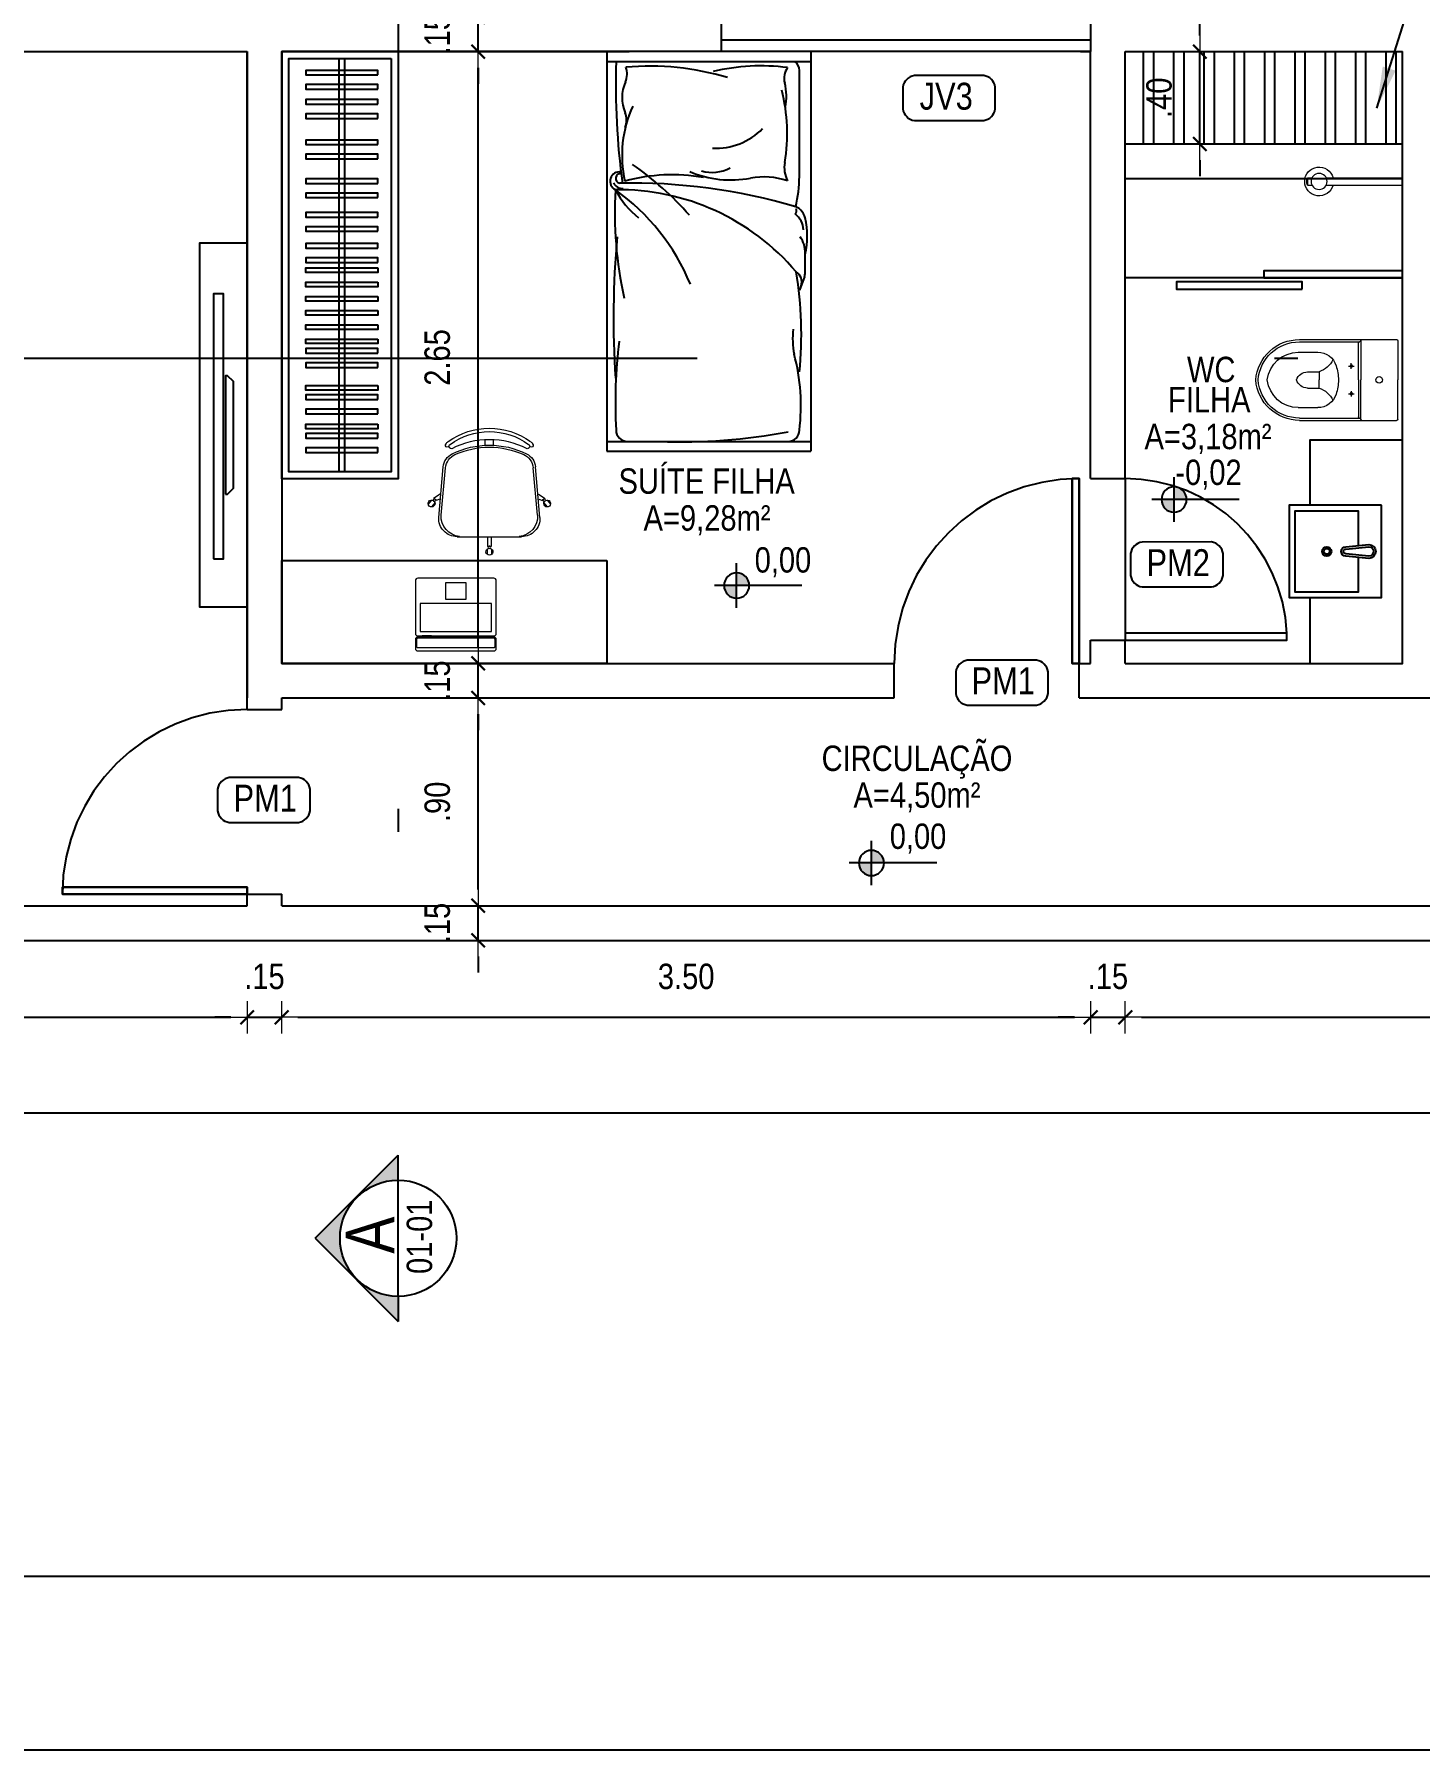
# Model space of a CAD drawing. Header units: millimetres. Extents: x -677 to -23, y -135 to 1112.
# Drawn here: x -132.1 to -126.11, y 838.58 to 846.01 of the extents above; entities that cross this region are included whole.
import ezdxf
from ezdxf.enums import TextEntityAlignment as Align

# ---------------------------------------------------------------- set-up
doc = ezdxf.new("R2010")
doc.units = ezdxf.units.MM
doc.header["$LTSCALE"] = 20
doc.header["$MEASUREMENT"] = 0
doc.header["$PDSIZE"] = -5
doc.linetypes.add('DASHDOT2', pattern=[0.5, 0.25, -0.125, 0, -0.125])
doc.linetypes.add('HIDDEN2', pattern=[0.1875, 0.125, -0.0625])
doc.layers.get('0').update_dxf_attribs({"linetype": 'CONTINUOUS'})
doc.layers.get('Defpoints').update_dxf_attribs({"linetype": 'CONTINUOUS'})
for name, color, linetype in [('003', 3, 'CONTINUOUS'), ('AR-ALV', 5, 'CONTINUOUS'), ('AR-MOB', 252, 'CONTINUOUS'), ('ARREDI_attrezzature', 175, 'CONTINUOUS'), ('COTA', 7, 'CONTINUOUS'), ('DIVERSOS', 1, 'CONTINUOUS'), ('E-txt-g', 3, 'CONTINUOUS'), ('Layer1', 7, 'CONTINUOUS'), ('LAYER4', 7, 'CONTINUOUS'), ('LAYER5', 8, 'CONTINUOUS'), ('LAYER7', 4, 'CONTINUOUS'), ('MOB', 251, 'CONTINUOUS')]:
    doc.layers.add(name, color=color, linetype=linetype)
for name, color, linetype, lineweight in [('E-Cta-W', 7, 'CONTINUOUS', 20), ('E-Lay-9', 9, 'CONTINUOUS', 9), ('E-Pen-C', 4, 'CONTINUOUS', 15), ('E-Pen-G', 3, 'CONTINUOUS', 30), ('E-Txt-W', 7, 'CONTINUOUS', 20)]:
    doc.layers.add(name, color=color, linetype=linetype, lineweight=lineweight)
doc.styles.add('F2', font='swissc.ttf')
doc.styles.add('REG60', font='romans.shx', dxfattribs={"width": 0.8, "height": 0.15})
doc.styles.add('REG80', font='romans.shx', dxfattribs={"width": 0.8, "height": 0.2})
doc.dimstyles.new('DIMENSION-1', dxfattribs={"dimtxt": 0.11, "dimasz": 0.07, "dimexe": 1, "dimexo": 0, "dimgap": 0.12, "dimtad": 1, "dimzin": 7, "dimdsep": 46, "dimtxsty": 'F2', "dimblk1": 'TRACO', "dimblk2": 'TRACO', "dimsah": 1, "dimcen": 1, "dimse1": 1, "dimse2": 1, "dimclrd": 256, "dimclre": 256, "dimclrt": 6, "dimadec": 0, "dimazin": 0, "dimtfac": 1, "dimtix": 1, "dimtmove": 2, "dimatfit": 3, "dimldrblk": 'TRACO', "dimfxl": 1, "dimtolj": 1, "dimtzin": 0, "dimarcsym": 0})
doc.dimstyles.get("Standard").update_dxf_attribs({"dimtxt": 0.18, "dimasz": 0.18, "dimexe": 0.18, "dimexo": 0.0625, "dimgap": 0.09, "dimtad": 0, "dimtih": 1, "dimtoh": 1, "dimdec": 4, "dimzin": 0, "dimdsep": 46, "dimtxsty": 'Standard', "dimcen": 0.09, "dimadec": 0, "dimazin": 0, "dimtfac": 1, "dimtdec": 4, "dimtofl": 0, "dimtmove": 0, "dimatfit": 3, "dimfxl": 1, "dimtolj": 1, "dimtzin": 0, "dimarcsym": 0})

# ---------------------------------------------------------------- blocks, each defined once
blk = doc.blocks.new('TXT-AMB75')
at = {"layer": 'E-txt-g', "style": 'REG80', "width": 0.8, "flags": 8}
blk.add_attdef('TXT', text='', height=0.2, dxfattribs=at).set_placement((0.005, 0.296), align=Align.CENTER)
at = {"layer": 'E-Txt-W', "style": 'REG60', "width": 0.8, "flags": 8}
blk.add_attdef('TXT', text='', height=0.15, dxfattribs=at).set_placement((0.005, 0.027), align=Align.CENTER)
blk = doc.blocks.new('TRACO')
at = {"layer": 'E-Pen-C'}
for p, q in [((-1, 0), (1, 0)), ((0, 1), (0, -1))]:
    blk.add_line(p, q, dxfattribs=at)
at = {"layer": 'E-Pen-G'}
blk.add_line((-0.42, -0.42), (0.42, 0.42), dxfattribs=at)
blk = doc.blocks.new('*D821')
at = {"color": 4, "lineweight": -2}
blk.add_line((-134.2135, 841.7508), (-131.2535, 841.7508), dxfattribs=at)
at = {"layer": 'Defpoints', "color": 0, "linetype": 'Continuous'}
for p in [(-134.2835, 842.234), (-131.1835, 842.234), (-131.1835, 841.7508)]:
    blk.add_point(p, dxfattribs=at)
at = {"color": 4, "linetype": 'Continuous', "lineweight": -2, "xscale": 0.07, "yscale": 0.07, "zscale": 0.07, "rotation": 180}
blk.add_blockref('TRACO', (-134.2835, 841.7508), dxfattribs=at)
at = {"color": 4, "linetype": 'Continuous', "lineweight": -2, "xscale": 0.07, "yscale": 0.07, "zscale": 0.07}
blk.add_blockref('TRACO', (-131.1835, 841.7508), dxfattribs=at)
at = {"color": 4, "linetype": 'Continuous', "insert": (-132.7335, 841.9272), "char_height": 0.11, "attachment_point": 5, "style": 'F2'}
blk.add_mtext('\\A1;3.10', dxfattribs=at)
blk = doc.blocks.new('*D822')
at = {"color": 4, "lineweight": -2}
for p, q in [((-131.2535, 841.7508), (-131.3235, 841.7508)), ((-131.1835, 841.7508), (-131.0335, 841.7508)), ((-130.9635, 841.7508), (-130.8935, 841.7508))]:
    blk.add_line(p, q, dxfattribs=at)
at = {"layer": 'Defpoints', "color": 0, "linetype": 'Continuous'}
for p in [(-131.1835, 842.234), (-131.0335, 842.234), (-131.0335, 841.7508)]:
    blk.add_point(p, dxfattribs=at)
at = {"color": 4, "linetype": 'Continuous', "lineweight": -2, "xscale": 0.07, "yscale": 0.07, "zscale": 0.07}
blk.add_blockref('TRACO', (-131.1835, 841.7508), dxfattribs=at)
at = {"color": 4, "linetype": 'Continuous', "lineweight": -2, "xscale": 0.07, "yscale": 0.07, "zscale": 0.07, "rotation": 180}
blk.add_blockref('TRACO', (-131.0335, 841.7508), dxfattribs=at)
at = {"color": 4, "linetype": 'Continuous', "insert": (-131.1085, 841.9272), "char_height": 0.11, "attachment_point": 5, "style": 'F2'}
blk.add_mtext('\\A1;.15', dxfattribs=at)
blk = doc.blocks.new('*D823')
at = {"color": 4, "lineweight": -2}
blk.add_line((-130.9635, 841.7508), (-127.6012, 841.7508), dxfattribs=at)
at = {"layer": 'Defpoints', "color": 0, "linetype": 'Continuous'}
for p in [(-127.5312, 843.284), (-131.0335, 842.234), (-127.5312, 841.7508)]:
    blk.add_point(p, dxfattribs=at)
at = {"color": 4, "linetype": 'Continuous', "lineweight": -2, "xscale": 0.07, "yscale": 0.07, "zscale": 0.07, "rotation": 180}
blk.add_blockref('TRACO', (-131.0335, 841.7508), dxfattribs=at)
at = {"color": 4, "linetype": 'Continuous', "lineweight": -2, "xscale": 0.07, "yscale": 0.07, "zscale": 0.07}
blk.add_blockref('TRACO', (-127.5312, 841.7508), dxfattribs=at)
at = {"color": 4, "linetype": 'Continuous', "insert": (-129.2824, 841.9272), "char_height": 0.11, "attachment_point": 5, "style": 'F2'}
blk.add_mtext('\\A1;3.50', dxfattribs=at)
blk = doc.blocks.new('*D824')
at = {"color": 4, "lineweight": -2}
for p, q in [((-127.6012, 841.7508), (-127.6712, 841.7508)), ((-127.5312, 841.7508), (-127.3812, 841.7508)), ((-127.3112, 841.7508), (-127.2412, 841.7508))]:
    blk.add_line(p, q, dxfattribs=at)
at = {"layer": 'Defpoints', "color": 0, "linetype": 'Continuous'}
for p in [(-127.5312, 843.284), (-127.3812, 843.284), (-127.3812, 841.7508)]:
    blk.add_point(p, dxfattribs=at)
at = {"color": 4, "linetype": 'Continuous', "lineweight": -2, "xscale": 0.07, "yscale": 0.07, "zscale": 0.07}
blk.add_blockref('TRACO', (-127.5312, 841.7508), dxfattribs=at)
at = {"color": 4, "linetype": 'Continuous', "lineweight": -2, "xscale": 0.07, "yscale": 0.07, "zscale": 0.07, "rotation": 180}
blk.add_blockref('TRACO', (-127.3812, 841.7508), dxfattribs=at)
at = {"color": 4, "linetype": 'Continuous', "insert": (-127.4562, 841.9272), "char_height": 0.11, "attachment_point": 5, "style": 'F2'}
blk.add_mtext('\\A1;.15', dxfattribs=at)
blk = doc.blocks.new('*D825')
at = {"color": 4, "lineweight": -2}
blk.add_line((-127.3112, 841.7508), (-122.9446, 841.7508), dxfattribs=at)
at = {"layer": 'Defpoints', "color": 0, "linetype": 'Continuous'}
for p in [(-127.3812, 843.284), (-122.8746, 842.234), (-122.8746, 841.7508)]:
    blk.add_point(p, dxfattribs=at)
at = {"color": 4, "linetype": 'Continuous', "lineweight": -2, "xscale": 0.07, "yscale": 0.07, "zscale": 0.07, "rotation": 180}
blk.add_blockref('TRACO', (-127.3812, 841.7508), dxfattribs=at)
at = {"color": 4, "linetype": 'Continuous', "lineweight": -2, "xscale": 0.07, "yscale": 0.07, "zscale": 0.07}
blk.add_blockref('TRACO', (-122.8746, 841.7508), dxfattribs=at)
at = {"color": 4, "linetype": 'Continuous', "insert": (-125.1279, 841.9272), "char_height": 0.11, "attachment_point": 5, "style": 'F2'}
blk.add_mtext('\\A1;4.51', dxfattribs=at)
blk = doc.blocks.new('*D666')
at = {"color": 4, "lineweight": -2}
blk.add_line((-137.5146, 841.3363), (-112.6546, 841.3363), dxfattribs=at)
at = {"layer": 'Defpoints', "color": 0, "linetype": 'Continuous'}
for p in [(-137.5846, 841.9742), (-112.5846, 841.9742), (-112.5846, 841.3363)]:
    blk.add_point(p, dxfattribs=at)
at = {"color": 4, "linetype": 'Continuous', "lineweight": -2, "xscale": 0.07, "yscale": 0.07, "zscale": 0.07, "rotation": 180}
blk.add_blockref('TRACO', (-137.5846, 841.3363), dxfattribs=at)
at = {"color": 4, "linetype": 'Continuous', "lineweight": -2, "xscale": 0.07, "yscale": 0.07, "zscale": 0.07}
blk.add_blockref('TRACO', (-112.5846, 841.3363), dxfattribs=at)
at = {"color": 4, "linetype": 'Continuous', "insert": (-122.7346, 841.5266), "char_height": 0.11, "attachment_point": 5, "style": 'F2'}
blk.add_mtext('\\A1;25.00', dxfattribs=at)
blk = doc.blocks.new('Cadeira')
at = {"layer": 'E-Lay-9', "color": 8}
for p, q in [((-0.0093, 0.0535), (-0.0093, 0.0769)), ((0.0096, 0.0535), (0.0096, 0.0769)), ((-0.1393, 0), (0.1393, 0)), ((-0.0075, 0), (-0.0075, 0.0425)), ((-0.0075, 0.0425), (-0.0056, 0.0425)), ((0.0056, 0.0425), (0.0075, 0.0425)), ((0.0075, 0), (0.0075, 0.0425)), ((-0.25, -0.1588), (-0.265, -0.1409)), ((-0.2355, -0.1467), (-0.2505, -0.1288)), ((-0.2192, -0.0836), (-0.1996, -0.3023)), ((-0.2087, -0.0936), (-0.1898, -0.2982)), ((0.2087, -0.0936), (0.1898, -0.2982)), ((0.2192, -0.0836), (0.1996, -0.3023)), ((0.2355, -0.1467), (0.2505, -0.1288)), ((0.25, -0.1588), (0.265, -0.1409)), ((-0.2398, -0.1647), (-0.2413, -0.1659)), ((-0.2133, -0.1847), (-0.2413, -0.1659)), ((-0.2298, -0.1563), (-0.2313, -0.1575)), ((-0.2144, -0.1618), (-0.2298, -0.1563)), ((0.2133, -0.1847), (0.2413, -0.1659)), ((0.2144, -0.1618), (0.2298, -0.1563)), ((0.2298, -0.1563), (0.2313, -0.1575)), ((0.2398, -0.1647), (0.2413, -0.1659)), ((-0.0175, -0.3961), (-0.0175, -0.4196)), ((0.0175, -0.3961), (0.0175, -0.4196))]:
    blk.add_line(p, q, dxfattribs=at)
blk.add_lwpolyline([(0.1631, -0.3812, -0.237888), (-0.1631, -0.3812, 0.605717), (-0.1738, -0.3953, 0.122717), (-0.17, -0.4, 0.323529), (0.17, -0.4, 0.122717), (0.1738, -0.3953, 0.605717)], format="xyb", close=True, dxfattribs=at)
for centre in [(0, 0.0466), (-0.2382, -0.1579), (0.2382, -0.1579)]:
    blk.add_circle(centre, 0.005, dxfattribs=at)
for centre, radius, start, end in [((0.0001, 0.0652), 0.015, 281.63338, 257.45365), ((-0.1393, -0.08), 0.08, 90, 182.56924), ((0, 0.0475), 0.0075, 221.81031, 318.18969), ((0.1393, -0.08), 0.08, 357.43076, 90), ((-0.1202, -0.0886), 0.0887, 95.59249, 183.25223), ((0.1202, -0.0886), 0.0887, 356.74777, 84.40751), ((-0.2502, -0.1438), 0.015, 322.54635, 298.36662), ((0.2502, -0.1438), 0.015, 241.63338, 217.45365), ((-0.2388, -0.1573), 0.0075, 261.81031, 358.18969), ((0.2388, -0.1573), 0.0075, 181.81031, 278.18969), ((-0.1299, -0.296), 0.07, 185.12125, 243.60471), ((-0.1201, -0.2918), 0.07, 185.2999, 245.73609), ((0, -0.0343), 0.3622, 243.60471, 296.39529), ((0, -0.0254), 0.3622, 245.73609, 294.26391), ((0.1201, -0.2918), 0.07, 294.26391, 354.7001), ((0.1299, -0.296), 0.07, 296.39529, 354.87875), ((-0.1819, -0.3961), 0.00782, 29.81088, 225.32554), ((-0.1625, -0.39), 0.0275, 205.14546, 233.45713), ((0, -0.1648), 0.3052, 234.12379, 305.87621), ((-0.1625, -0.39), 0.0125, 205.14546, 233.1301), ((0.1819, -0.3961), 0.00782, 314.67446, 150.18912), ((0.1625, -0.39), 0.0275, 306.54287, 334.85454)]:
    blk.add_arc(centre, radius, start, end, dxfattribs=at)
blk = doc.blocks.new('Notebook')
at = {"layer": 'E-Lay-9', "color": 8}
for p, q in [((-0.175, 0.305), (-0.175, 0.3)), ((-0.175, 0.3), (-0.175, 0.265)), ((0.165, 0.315), (-0.165, 0.315)), ((0.175, 0.3), (0.175, 0.305)), ((0.175, 0.265), (0.175, 0.3)), ((-0.165, 0.255), (0.165, 0.255))]:
    blk.add_line(p, q, dxfattribs=at)
for points in [[(-0.165, 0.26), (0.165, 0.26, 0.414214), (0.17, 0.265), (0.17, 0.295, 0.414214), (0.165, 0.3), (-0.165, 0.3, 0.414214), (-0.17, 0.295), (-0.17, 0.265, 0.414214)], [(-0.165, 0), (0.165, 0, 0.414214), (0.175, 0.01), (0.175, 0.24, 0.414214), (0.165, 0.25), (-0.165, 0.25, 0.414214), (-0.175, 0.24), (-0.175, 0.01, 0.414214)]]:
    blk.add_lwpolyline(points, format="xyb", close=True, dxfattribs=at)
for points in [[(-0.155, 0.11), (0.155, 0.11), (0.155, 0.23), (-0.155, 0.23)], [(-0.105, 0.25), (-0.145, 0.25), (-0.145, 0.255), (-0.105, 0.255)], [(0.105, 0.25), (0.145, 0.25), (0.145, 0.255), (0.105, 0.255)], [(-0.045, 0.02), (0.045, 0.02), (0.045, 0.09), (-0.045, 0.09)]]:
    blk.add_lwpolyline(points, close=True, dxfattribs=at)
for centre, start, end in [((-0.165, 0.305), 90, 180), ((0.165, 0.305), 0, 90), ((-0.165, 0.265), 180, 270), ((0.165, 0.265), 270, 360)]:
    blk.add_arc(centre, 0.01, start, end, dxfattribs=at)
blk = doc.blocks.new('*D672')
at = {"color": 4, "lineweight": -2}
for p, q in [((-130.1832, 842.304), (-130.1832, 842.374)), ((-130.1832, 842.084), (-130.1832, 842.234)), ((-130.1832, 842.014), (-130.1832, 841.944))]:
    blk.add_line(p, q, dxfattribs=at)
at = {"layer": 'Defpoints', "color": 0, "linetype": 'Continuous'}
for p in [(-130.4666, 842.234), (-130.1832, 842.234), (-130.4666, 842.084)]:
    blk.add_point(p, dxfattribs=at)
at = {"color": 4, "linetype": 'Continuous', "lineweight": -2, "xscale": 0.07, "yscale": 0.07, "zscale": 0.07}
for p, rotation in [((-130.1832, 842.234), 270), ((-130.1832, 842.084), 90)]:
    blk.add_blockref('TRACO', p, dxfattribs=dict(at, rotation=rotation))
at = {"color": 4, "linetype": 'Continuous', "insert": (-130.3597, 842.159), "char_height": 0.11, "attachment_point": 5, "rotation": 90, "style": 'F2'}
blk.add_mtext('\\A1;.15', dxfattribs=at)
blk = doc.blocks.new('*D673')
at = {"color": 4, "lineweight": -2}
blk.add_line((-130.1832, 842.304), (-130.1832, 843.064), dxfattribs=at)
at = {"layer": 'Defpoints', "color": 0, "linetype": 'Continuous'}
for p in [(-130.5608, 843.134), (-130.1832, 843.134), (-130.4666, 842.234)]:
    blk.add_point(p, dxfattribs=at)
at = {"color": 4, "linetype": 'Continuous', "lineweight": -2, "xscale": 0.07, "yscale": 0.07, "zscale": 0.07}
for p, rotation in [((-130.1832, 843.134), 90), ((-130.1832, 842.234), 270)]:
    blk.add_blockref('TRACO', p, dxfattribs=dict(at, rotation=rotation))
at = {"color": 4, "linetype": 'Continuous', "insert": (-130.3597, 842.684), "char_height": 0.11, "attachment_point": 5, "rotation": 90, "style": 'F2'}
blk.add_mtext('\\A1;.90', dxfattribs=at)
blk = doc.blocks.new('*D674')
at = {"color": 4, "lineweight": -2}
for p, q in [((-130.1832, 843.354), (-130.1832, 843.424)), ((-130.1832, 843.134), (-130.1832, 843.284)), ((-130.1832, 843.064), (-130.1832, 842.994))]:
    blk.add_line(p, q, dxfattribs=at)
at = {"layer": 'Defpoints', "color": 0, "linetype": 'Continuous'}
for p in [(-130.5608, 843.284), (-130.1832, 843.284), (-130.5608, 843.134)]:
    blk.add_point(p, dxfattribs=at)
at = {"color": 4, "linetype": 'Continuous', "lineweight": -2, "xscale": 0.07, "yscale": 0.07, "zscale": 0.07}
for p, rotation in [((-130.1832, 843.284), 270), ((-130.1832, 843.134), 90)]:
    blk.add_blockref('TRACO', p, dxfattribs=dict(at, rotation=rotation))
at = {"color": 4, "linetype": 'Continuous', "insert": (-130.3597, 843.209), "char_height": 0.11, "attachment_point": 5, "rotation": 90, "style": 'F2'}
blk.add_mtext('\\A1;.15', dxfattribs=at)
blk = doc.blocks.new('*D675')
at = {"color": 4, "lineweight": -2}
blk.add_line((-130.1832, 843.354), (-130.1832, 845.864), dxfattribs=at)
at = {"layer": 'Defpoints', "color": 0, "linetype": 'Continuous'}
for p in [(-130.5608, 845.934), (-130.1832, 845.934), (-130.5608, 843.284)]:
    blk.add_point(p, dxfattribs=at)
at = {"color": 4, "linetype": 'Continuous', "lineweight": -2, "xscale": 0.07, "yscale": 0.07, "zscale": 0.07}
for p, rotation in [((-130.1832, 845.934), 90), ((-130.1832, 843.284), 270)]:
    blk.add_blockref('TRACO', p, dxfattribs=dict(at, rotation=rotation))
at = {"color": 4, "linetype": 'Continuous', "insert": (-130.3597, 844.609), "char_height": 0.11, "attachment_point": 5, "rotation": 90, "style": 'F2'}
blk.add_mtext('\\A1;2.65', dxfattribs=at)
blk = doc.blocks.new('*D676')
at = {"color": 4, "lineweight": -2}
for p, q in [((-130.1832, 846.154), (-130.1832, 846.224)), ((-130.1832, 845.934), (-130.1832, 846.084)), ((-130.1832, 845.864), (-130.1832, 845.794))]:
    blk.add_line(p, q, dxfattribs=at)
at = {"layer": 'Defpoints', "color": 0, "linetype": 'Continuous'}
for p in [(-130.5608, 846.084), (-130.1832, 846.084), (-130.5608, 845.934)]:
    blk.add_point(p, dxfattribs=at)
at = {"color": 4, "linetype": 'Continuous', "lineweight": -2, "xscale": 0.07, "yscale": 0.07, "zscale": 0.07}
for p, rotation in [((-130.1832, 846.084), 270), ((-130.1832, 845.934), 90)]:
    blk.add_blockref('TRACO', p, dxfattribs=dict(at, rotation=rotation))
at = {"color": 4, "linetype": 'Continuous', "insert": (-130.3597, 846.009), "char_height": 0.11, "attachment_point": 5, "rotation": 90, "style": 'F2'}
blk.add_mtext('\\A1;.15', dxfattribs=at)
blk = doc.blocks.new('A$C52F82244')
at = {"layer": 'LAYER5'}
blk.add_hatch(color=2, dxfattribs=at).paths.add_polyline_path([(0.5, 0.85), (0, 0.35), (0.15, 0.35, -1), (0.85, 0.35), (1, 0.35)])
at = {"layer": 'LAYER4', "color": 2}
blk.add_line((0.15, 0.35), (0.85, 0.35), dxfattribs=at)
at = {"layer": 'LAYER7', "color": 2}
for p, q in [((0.5, 0.85), (0, 0.35)), ((0.5, 0.85), (1, 0.35)), ((0.15, 0.35), (0, 0.35)), ((0.85, 0.35), (1, 0.35))]:
    blk.add_line(p, q, dxfattribs=at)
blk.add_circle((0.5, 0.35), 0.35, dxfattribs=at)
blk = doc.blocks.new('vaso-s')
at = {"color": 8}
for start, end in [(0, 180), (180, 0)]:
    blk.add_arc((0.08, 0), 0.0143, start, end, dxfattribs=at)
at = {"layer": 'E-Lay-9', "color": 8}
for p, q in [((0, 0.17), (0, 0)), ((0.4256, 0.175), (0.005, 0.175)), ((0.16, 0.17), (0.16, 0.17)), ((0.16, 0.17), (0.16, 0)), ((0.4256, 0.165), (0.165, 0.165)), ((0.17, 0), (0.17, 0.16)), ((0.4306, 0.12), (0.3459, 0.12)), ((0.2134, 0.06), (0.1891, 0.06)), ((0.2013, 0.0479), (0.2013, 0.0722)), ((0.3406, 0.035), (0.3406, 0)), ((0.3906, 0.035), (0.3406, 0.035)), ((0, -0.17), (0, 0)), ((0.16, -0.17), (0.16, 0)), ((0.17, 0), (0.17, -0.1601)), ((0.2134, -0.06), (0.1891, -0.06)), ((0.2013, -0.0479), (0.2013, -0.0722)), ((0.3406, -0.035), (0.3406, 0)), ((0.3906, -0.035), (0.3406, -0.035)), ((0.4306, -0.12), (0.3459, -0.12)), ((0.4256, -0.175), (0.005, -0.175)), ((0.16, -0.17), (0.16, -0.17)), ((0.4256, -0.165), (0.165, -0.165))]:
    blk.add_line(p, q, dxfattribs=at)
for centre in [(0.2013, 0.06), (0.2013, -0.06)]:
    blk.add_circle(centre, 0.005, dxfattribs=at)
for centre, radius, start, end in [((0.005, 0.17), 0.005, 90, 180), ((0.155, 0.17), 0.005, 0, 90), ((0.165, 0.17), 0.00495, 180, 270), ((0.165, 0.16), 0.00495, 0, 90), ((0.4256, -0.015), 0.19, 4.52806, 90), ((0.4256, -0.015), 0.18, 4.78019, 90), ((0.3459, 0.0375), 0.0825, 90, 163.03545), ((0.3754, 0.1358), 0.1066, 206.93947, 250.96472), ((0.4306, -0.015), 0.135, 6.37937, 90), ((0.518, -0.015), 0.2624, 163.03545, 176.7233), ((0.3906, -0.015), 0.05, 17.4576, 90), ((0.518, 0.015), 0.2624, 183.2767, 196.96455), ((0.3459, -0.0375), 0.0825, 196.96455, 270), ((0.3754, -0.1358), 0.1066, 109.03528, 153.06053), ((0.3906, 0.015), 0.05, 270, 342.5424), ((0.4256, 0.015), 0.19, 270, 355.47194), ((0.4256, 0.015), 0.18, 270, 355.21981), ((0.4306, 0.015), 0.135, 270, 353.62063), ((0.005, -0.17), 0.005, 180, 270), ((0.155, -0.17), 0.005, 270, 0), ((0.165, -0.17), 0.00495, 90, 180), ((0.165, -0.1601), 0.00495, 270, 0)]:
    blk.add_arc(centre, radius, start, end, dxfattribs=at)
blk = doc.blocks.new('Chuveiro')
at = {"layer": 'E-Lay-9', "color": 8}
for p, q in [((-0.0311, 0.0156), (-0.3604, 0.0156)), ((0.0509, 0.0156), (0.0311, 0.0156)), ((0.0509, 0.0156), (0.0509, -0.0156)), ((-0.0311, -0.0156), (-0.3604, -0.0156)), ((0.0509, -0.0156), (0.0311, -0.0156))]:
    blk.add_line(p, q, dxfattribs=at)
blk.add_circle((0, 0), 0.0348, dxfattribs=at)
for centre, radius, start, end in [((0, 0), 0.0624, 194.4775, 165.5225), ((0.0093, 0), 0.0444, 339.42663, 20.57337)]:
    blk.add_arc(centre, radius, start, end, dxfattribs=at)
blk = doc.blocks.new('CUBA QUADRADA-flat-4-flat-1')
at = {"layer": 'MOB'}
blk.add_lwpolyline([(0, -0.2), (0.4, -0.2), (0.4, 0.2), (0, 0.2)], close=True, dxfattribs=at)
blk.add_lwpolyline([(0.1, -0.0255), (0.1, -0.175), (0.375, -0.175), (0.375, 0.175), (0.1, 0.175), (0.1, 0.0255)], dxfattribs=at)
for points in [[(0.155, -0.02), (0.055, -0.03, -1), (0.055, 0.03), (0.155, 0.02, -1)], [(0.155, -0.01), (0.055, -0.02, -1), (0.055, 0.02), (0.155, 0.01, -1)]]:
    blk.add_lwpolyline(points, format="xyb", close=True, dxfattribs=at)
for radius in [0.02, 0.0125]:
    blk.add_circle((0.2375, 0), radius, dxfattribs=at)
blk = doc.blocks.new('NIVEL')
at = {"layer": 'DIVERSOS'}
h = blk.add_hatch(color=7, dxfattribs=at)
h.paths.add_polyline_path([(0, 0.137, 0.414214), (-0.137, 0), (0, 0)])
h.paths.add_polyline_path([(0, 0), (0, -0.137, 0.414214), (0.137, 0)])
at = {"layer": 'DIVERSOS', "color": 7}
for p, q in [((0, 0.242), (0, -0.242)), ((0.709, 0), (-0.242, 0))]:
    blk.add_line(p, q, dxfattribs=at)
blk.add_circle((0, 0), 0.137, dxfattribs=at)
blk = doc.blocks.new('*D817')
at = {"color": 4, "lineweight": -2}
for p, q in [((-127.058, 846.004), (-127.058, 846.074)), ((-127.058, 845.534), (-127.058, 845.934)), ((-127.058, 845.464), (-127.058, 845.394))]:
    blk.add_line(p, q, dxfattribs=at)
at = {"layer": 'Defpoints', "color": 0, "linetype": 'Continuous'}
for p in [(-127.3812, 845.934), (-127.058, 845.934), (-127.3812, 845.534)]:
    blk.add_point(p, dxfattribs=at)
at = {"color": 4, "linetype": 'Continuous', "lineweight": -2, "xscale": 0.07, "yscale": 0.07, "zscale": 0.07}
for p, rotation in [((-127.058, 845.934), 270), ((-127.058, 845.534), 90)]:
    blk.add_blockref('TRACO', p, dxfattribs=dict(at, rotation=rotation))
at = {"color": 4, "linetype": 'Continuous', "insert": (-127.2344, 845.734), "char_height": 0.11, "attachment_point": 5, "rotation": 90, "style": 'F2'}
blk.add_mtext('\\A1;.40', dxfattribs=at)

msp = doc.modelspace()

# ---------------------------------------------------------------- hatches: boundary and pattern name
at = {"linetype": 'HIDDEN2'}
h = msp.add_hatch(dxfattribs=at)
h.set_pattern_fill('ANSI32', color=8, scale=0.35, angle=45, style=0)
h.set_pattern_definition([(90, (-2.83295, 228.69229), (0.13125, 3e-17), []), (90, (-2.8767, 228.73604), (0.13125, 3e-17), [])])
h.paths.add_polyline_path([(-126.1812, 845.534), (-126.1812, 845.934), (-127.3812, 845.934), (-127.3812, 845.534)])

# ---------------------------------------------------------------- linework, layer by layer
at = {"color": 5, "linetype": 'Continuous'}
for p, q in [((-129.1312, 846.084), (-129.1312, 845.934)), ((-127.5312, 846.084), (-127.5312, 845.934)), ((-132.2817, 845.934), (-131.1835, 845.934)), ((-131.1835, 843.084), (-131.1835, 845.934)), ((-131.1835, 845.934), (-131.1835, 843.134)), ((-131.0335, 845.934), (-129.5299, 845.934)), ((-129.1312, 845.934), (-131.0335, 845.934)), ((-131.0335, 845.934), (-131.0335, 843.284)), ((-127.5312, 844.084), (-127.5312, 845.934)), ((-127.3812, 844.084), (-127.3812, 845.934)), ((-127.3812, 845.934), (-126.1812, 845.934)), ((-126.1812, 843.284), (-126.1812, 845.934)), ((-127.5312, 844.084), (-127.3812, 844.084)), ((-127.5312, 843.284), (-127.5312, 843.384)), ((-127.5312, 843.384), (-127.3812, 843.384)), ((-127.3812, 843.284), (-127.3812, 843.384)), ((-131.0335, 843.284), (-128.3814, 843.284)), ((-128.3814, 843.134), (-128.3814, 843.284)), ((-127.5814, 843.284), (-127.5814, 843.284)), ((-127.5814, 843.134), (-127.5814, 843.284)), ((-127.5814, 843.284), (-127.5312, 843.284)), ((-127.3812, 843.284), (-126.1812, 843.284)), ((-131.0335, 843.084), (-131.0335, 843.134)), ((-131.0335, 843.134), (-128.3814, 843.134)), ((-127.5814, 843.134), (-126.0312, 843.134)), ((-131.1835, 843.084), (-131.0335, 843.084)), ((-134.2835, 842.234), (-131.1835, 842.234)), ((-134.2835, 842.234), (-131.1835, 842.234)), ((-131.1835, 842.234), (-131.1835, 842.284)), ((-131.1835, 842.284), (-131.0335, 842.284)), ((-131.0335, 842.234), (-131.0335, 842.284)), ((-131.0335, 842.234), (-121.8746, 842.234)), ((-137.5846, 842.084), (-112.5846, 842.084))]:
    msp.add_line(p, q, dxfattribs=at)
at = {"color": 8, "linetype": 'Continuous'}
for p, q in [((-127.5742, 845.934), (-127.5312, 845.934)), ((-127.3812, 844.084), (-127.3812, 843.414))]:
    msp.add_line(p, q, dxfattribs=at)
at = {"color": 8}
msp.add_line((-126.1812, 844.954), (-127.3812, 844.954), dxfattribs=at)
at = {"color": 2, "linetype": 'Continuous'}
msp.add_line((-128.8291, 843.134), (-128.5791, 843.134), dxfattribs=at)
at = {"color": 2}
msp.add_lwpolyline([(-156.8359, 838.5779), (-93.7559, 838.5779), (-93.7559, 883.1279), (-156.8359, 883.1279)], close=True, dxfattribs=at)
at = {"color": 5, "linetype": 'Continuous'}
msp.add_lwpolyline([(-154.9609, 882.3779), (-94.5059, 882.3779), (-94.5059, 839.3279), (-154.9609, 839.3279)], close=True, dxfattribs=at)
at = {"color": 8, "linetype": 'Continuous', "flags": 128}
msp.add_lwpolyline([(-134.4335, 847.434), (-134.4335, 842.084), (-122.7246, 842.084), (-122.7246, 843.434), (-121.8746, 843.434), (-121.8746, 842.084), (-115.7246, 842.084), (-115.7246, 845.384), (-119.0746, 845.384), (-119.0746, 847.434), (-127.5312, 847.434), (-127.5312, 846.084), (-129.3799, 846.084), (-129.3799, 847.434), (-134.4335, 847.434)], dxfattribs=at)
at = {"color": 8}
for points in [[(-130.5296, 845.934), (-130.5296, 844.0838), (-131.0335, 844.0838), (-131.0335, 845.934)], [(-130.5596, 845.904), (-130.5596, 844.1138), (-131.0035, 844.1138), (-131.0035, 845.904)], [(-131.1835, 845.1056), (-131.1835, 843.5271), (-131.3886, 843.5271), (-131.3886, 845.1056)], [(-129.6254, 843.7288), (-129.6254, 843.284), (-131.0335, 843.284), (-131.0335, 843.7288)]]:
    msp.add_lwpolyline(points, close=True, dxfattribs=at)
at = {"color": 7}
for points in [[(-126.1812, 844.954), (-126.1812, 844.9847), (-126.7812, 844.9847), (-126.7812, 844.954)], [(-126.6145, 844.9048), (-126.6145, 844.9373), (-127.1598, 844.9373), (-127.1598, 844.9048)]]:
    msp.add_lwpolyline(points, close=True, dxfattribs=at)
at = {"color": 8}
msp.add_lwpolyline([(-126.5812, 843.5688), (-126.5812, 843.284), (-126.1812, 843.284), (-126.1812, 844.2512), (-126.5812, 844.2512), (-126.5812, 843.9688)], dxfattribs=at)
at = {"layer": '003', "color": 8, "ltscale": 0.5}
for p, q in [((-130.7862, 845.904), (-130.7862, 844.1138)), ((-130.7612, 845.904), (-130.7612, 844.1138))]:
    msp.add_line(p, q, dxfattribs=at)
for points in [[(-130.6171, 845.8328), (-130.6171, 845.8528), (-130.9289, 845.8528), (-130.9289, 845.8328)], [(-130.6171, 845.7712), (-130.6171, 845.7912), (-130.9289, 845.7912), (-130.9289, 845.7712)], [(-130.6171, 845.7062), (-130.6171, 845.7262), (-130.9289, 845.7262), (-130.9289, 845.7062)], [(-130.6171, 845.6446), (-130.6171, 845.6646), (-130.9289, 845.6646), (-130.9289, 845.6446)], [(-130.6171, 845.5309), (-130.6171, 845.5509), (-130.9289, 845.5509), (-130.9289, 845.5309)], [(-130.6171, 845.4693), (-130.6171, 845.4893), (-130.9289, 845.4893), (-130.9289, 845.4693)], [(-130.6171, 845.3629), (-130.6171, 845.3829), (-130.9289, 845.3829), (-130.9289, 845.3629)], [(-130.6171, 845.3013), (-130.6171, 845.3213), (-130.9289, 845.3213), (-130.9289, 845.3013)], [(-130.6171, 845.2171), (-130.6171, 845.2371), (-130.9289, 845.2371), (-130.9289, 845.2171)], [(-130.6171, 845.1556), (-130.6171, 845.1756), (-130.9289, 845.1756), (-130.9289, 845.1556)], [(-130.6171, 845.0825), (-130.6171, 845.1025), (-130.9289, 845.1025), (-130.9289, 845.0825)], [(-130.6171, 845.021), (-130.6171, 845.041), (-130.9289, 845.041), (-130.9289, 845.021)], [(-130.6171, 844.9966), (-130.6171, 844.9766), (-130.9289, 844.9766), (-130.9289, 844.9966)], [(-130.6171, 844.935), (-130.6171, 844.915), (-130.9289, 844.915), (-130.9289, 844.935)], [(-130.6171, 844.8734), (-130.6171, 844.8534), (-130.9289, 844.8534), (-130.9289, 844.8734)], [(-130.6171, 844.8119), (-130.6171, 844.7919), (-130.9289, 844.7919), (-130.9289, 844.8119)], [(-130.6171, 844.7503), (-130.6171, 844.7303), (-130.9289, 844.7303), (-130.9289, 844.7503)], [(-130.6171, 844.6888), (-130.6171, 844.6688), (-130.9289, 844.6688), (-130.9289, 844.6888)], [(-130.6171, 844.6278), (-130.6171, 844.6478), (-130.9289, 844.6478), (-130.9289, 844.6278)], [(-130.6171, 844.5662), (-130.6171, 844.5862), (-130.9289, 844.5862), (-130.9289, 844.5662)], [(-130.6171, 844.4879), (-130.6171, 844.4679), (-130.9289, 844.4679), (-130.9289, 844.4879)], [(-130.6171, 844.4269), (-130.6171, 844.4469), (-130.9289, 844.4469), (-130.9289, 844.4269)], [(-130.6171, 844.3653), (-130.6171, 844.3853), (-130.9289, 844.3853), (-130.9289, 844.3653)], [(-130.6171, 844.3204), (-130.6171, 844.3004), (-130.9289, 844.3004), (-130.9289, 844.3204)], [(-130.6171, 844.2594), (-130.6171, 844.2794), (-130.9289, 844.2794), (-130.9289, 844.2594)], [(-130.6171, 844.1979), (-130.6171, 844.2179), (-130.9289, 844.2179), (-130.9289, 844.1979)]]:
    msp.add_lwpolyline(points, close=True, dxfattribs=at)
at = {"layer": 'AR-ALV', "color": 2, "linetype": 'DASHDOT2'}
for p, q in [((-130.5292, 850.154), (-130.5292, 840.5305)), ((-109.0345, 844.6044), (-138.4685, 844.6044))]:
    msp.add_line(p, q, dxfattribs=at)
at = {"layer": 'AR-MOB'}
for points in [[(-131.3292, 843.7371), (-131.2865, 843.7371), (-131.2865, 844.885), (-131.3292, 844.885)], [(-131.2767, 844.0169), (-131.2682, 844.0169), (-131.2425, 844.0426), (-131.2425, 844.5043), (-131.2682, 844.5299), (-131.2767, 844.5299)]]:
    msp.add_lwpolyline(points, close=True, dxfattribs=at)
at = {"layer": 'ARREDI_attrezzature', "color": 8}
for p, q in [((-128.7426, 845.934), (-129.6254, 845.934)), ((-129.6254, 845.934), (-129.6254, 844.2025)), ((-129.6254, 845.8915), (-128.7426, 845.8915)), ((-128.7426, 845.934), (-128.7426, 844.2025)), ((-128.792, 845.3936), (-128.792, 845.852)), ((-128.7673, 844.9758), (-128.7673, 845.0728)), ((-128.7704, 844.9587), (-128.792, 844.9)), ((-129.6254, 844.245), (-128.7426, 844.245)), ((-129.6254, 844.2025), (-128.7426, 844.2025))]:
    msp.add_line(p, q, dxfattribs=at)
for centre, radius, start, end in [((-126.2707, 845.7972), 3.3165, 178.37032, 187.53223), ((-129.4387, 844.7086), 1.1623, 73.20165, 95.19902), ((-128.9587, 844.989), 0.8832, 82.50994, 103.57317), ((-128.8415, 845.852), 0.0494, 360, 53.1301), ((-129.393, 845.7341), 0.167, 155.78773, 202.88083), ((-129.6196, 845.836), 0.0814, 335.78773, 21.71238), ((-128.7794, 845.8187), 0.0789, 144.37876, 195.19877), ((-129.0663, 845.7408), 0.2183, 347.31196, 15.19877), ((-129.6032, 845.5804), 0.7583, 350.37112, 14.25995), ((-129.056, 845.4862), 0.5042, 155.11795, 192.98619), ((-129.6251, 845.6362), 0.0848, 339.01609, 22.88083), ((-129.157, 845.806), 0.291, 267.82948, 315.00983), ((-130.334, 844.2811), 1.4238, 41.512, 54.87279), ((-129.17, 845.5777), 0.1667, 254.14067, 297.6985), ((-128.7305, 845.4323), 0.1269, 170.37112, 206.96494), ((-129.5708, 845.3721), 0.0409, 81.6091, 243.93818), ((-129.5589, 845.3819), 0.0409, 202.60519, 274.49888), ((-129.5671, 845.3846), 0.0206, 81.29147, 258.1256), ((-129.5236, 842.8275), 2.5373, 73.61453, 91.0765), ((-129.3437, 844.6359), 0.7645, 79.7638, 105.44974), ((-129.0902, 845.824), 0.446, 246.68784, 281.12174), ((-128.948, 845.0465), 0.3445, 72.35976, 99.39259), ((-129.4199, 845.402), 0.6279, 347.08904, 359.23129), ((-127.883, 845.2371), 1.7086, 176.70452, 192.53068), ((-129.5729, 844.3311), 1.0043, 40.21363, 90.90387), ((-130.1408, 844.5635), 0.9489, 22.50142, 54.42835), ((-129.2271, 845.5303), 0.4109, 208.32391, 230.51053), ((-128.8345, 845.1979), 0.0692, 12.88269, 78.38686), ((-128.8202, 845.244), 0.0164, 308.53099, 30.69755), ((-128.8736, 845.1538), 0.1001, 4.6849, 50.59841), ((-129.1095, 845.135), 0.3512, 346.92865, 12.88269), ((-125.6369, 844.7818), 3.9602, 174.92553, 183.80083), ((-128.8737, 845.0665), 0.1065, 356.60169, 37.7302), ((-130.4092, 844.7111), 1.6256, 354.178, 9.50708), ((-128.8311, 844.937), 0.0494, 339.7541, 59.48722), ((-128.8168, 844.9758), 0.0494, 339.7541, 360), ((-128.8168, 844.9758), 0.0494, 339.7541, 360), ((-128.4918, 844.6879), 0.3296, 172.47467, 191.34253), ((-127.4151, 844.4126), 2.174, 172.94813, 183.11738), ((-129.6398, 844.4004), 0.8543, 352.86931, 15.10809), ((-129.5365, 844.2944), 0.0494, 180, 270), ((-129.3138, 846.8552), 2.6116, 268.14052, 280.42239), ((-128.8415, 844.2944), 0.0494, 270, 360)]:
    msp.add_arc(centre, radius, start, end, dxfattribs=at)
at = {"layer": 'COTA', "color": 7, "linetype": 'Continuous'}
msp.add_line((-127.5312, 845.984), (-129.1312, 845.984), dxfattribs=at)
at = {"layer": 'COTA', "color": 8, "linetype": 'Continuous'}
msp.add_line((-127.5312, 845.934), (-129.1312, 845.934), dxfattribs=at)
at = {"layer": 'COTA', "color": 5, "linetype": 'Continuous'}
for p, q in [((-127.5312, 845.484), (-127.5312, 845.584)), ((-131.0335, 843.284), (-129.4291, 843.284)), ((-131.0335, 843.134), (-129.4291, 843.134))]:
    msp.add_line(p, q, dxfattribs=at)
at = {"layer": 'COTA', "color": 8, "linetype": 'DASHDOT2'}
for p, q in [((-127.3812, 845.534), (-126.1812, 845.534)), ((-127.3812, 845.384), (-126.1812, 845.384))]:
    msp.add_line(p, q, dxfattribs=at)
at = {"layer": 'COTA', "color": 4, "linetype": 'Continuous'}
for points in [[(-127.944, 845.7804, 0.331371), (-127.994, 845.8304), (-128.2942, 845.8301, 0.332506), (-128.3443, 845.7804), (-128.3443, 845.6857, 0.330378), (-128.2943, 845.6354), (-127.994, 845.6357, 0.331371), (-127.944, 845.6857)], [(-126.9578, 843.7597, 0.331371), (-127.0078, 843.8097), (-127.308, 843.8094, 0.332506), (-127.3581, 843.7597), (-127.3581, 843.665, 0.330378), (-127.3081, 843.6147), (-127.0078, 843.615, 0.331371), (-126.9578, 843.665)], [(-127.7152, 843.2477, 0.331371), (-127.7652, 843.2977), (-128.0654, 843.2974, 0.332506), (-128.1154, 843.2477), (-128.1154, 843.1531, 0.330378), (-128.0654, 843.1028), (-127.7652, 843.1031, 0.331371), (-127.7152, 843.1531)], [(-130.9108, 842.7394, 0.331371), (-130.9608, 842.7894), (-131.2611, 842.7891, 0.332506), (-131.3111, 842.7394), (-131.3111, 842.6448, 0.330378), (-131.2611, 842.5945), (-130.9608, 842.5948, 0.331371), (-130.9108, 842.6448)]]:
    msp.add_lwpolyline(points, format="xyb", close=True, dxfattribs=at)
at = {"layer": 'COTA', "color": 7, "linetype": 'Continuous'}
for points in [[(-127.6114, 843.284), (-127.6114, 844.084), (-127.5814, 844.084), (-127.5814, 843.284)], [(-127.5814, 843.284), (-127.5814, 844.084), (-127.6114, 844.084), (-127.6114, 843.284)], [(-127.3812, 843.384), (-126.6812, 843.384), (-126.6812, 843.414), (-127.3812, 843.414)], [(-131.1835, 842.314), (-131.9835, 842.314), (-131.9835, 842.284), (-131.1835, 842.284)], [(-131.1835, 842.284), (-131.9835, 842.284), (-131.9835, 842.314), (-131.1835, 842.314)]]:
    msp.add_lwpolyline(points, close=True, dxfattribs=at)
at = {"layer": 'COTA', "color": 8, "linetype": 'HIDDEN2'}
for centre, radius, start, end in [((-127.5814, 843.284), 0.8, 90, 180), ((-127.3812, 843.3833), 0.7007, 2.5089, 90), ((-131.1835, 842.284), 0.8, 90, 180)]:
    msp.add_arc(centre, radius, start, end, dxfattribs=at)

# ---------------------------------------------------------------- block references
ref = msp.add_blockref('TXT-AMB75', (-127.0189, 844.2859), dxfattribs=dict(xscale=0.7290000000000001, yscale=0.7290000000000001, zscale=0.7290000000000001))
ref.add_attrib('TXT', 'WC', dxfattribs={"layer": 'E-txt-g', "color": 2, "height": 0.11, "style": 'F2'}).set_placement((-127.0089, 844.502), align=Align.CENTER)
ref = msp.add_blockref('TXT-AMB75', (-127.0273, 844.1551), dxfattribs=dict(xscale=0.7290000000000001, yscale=0.7290000000000001, zscale=0.7290000000000001))
ref.add_attrib('TXT', 'FILHA', dxfattribs={"layer": 'E-txt-g', "color": 2, "height": 0.11, "style": 'F2'}).set_placement((-127.0173, 844.3712), align=Align.CENTER)
ref.add_attrib('TXT', 'A=3,18m²', dxfattribs={"layer": 'E-Txt-W', "height": 0.11, "style": 'F2'}).set_placement((-127.0228, 844.2117), align=Align.CENTER)
ref = msp.add_blockref('TXT-AMB75', (-129.1966, 843.8024), dxfattribs=dict(xscale=0.7290000000000001, yscale=0.7290000000000001, zscale=0.7290000000000001))
ref.add_attrib('TXT', 'SUÍTE FILHA', dxfattribs={"layer": 'E-txt-g', "color": 2, "height": 0.11, "style": 'F2'}).set_placement((-129.1937, 844.0185), align=Align.CENTER)
ref.add_attrib('TXT', 'A=9,28m²', dxfattribs={"layer": 'E-Txt-W', "height": 0.11, "style": 'F2'}).set_placement((-129.1921, 843.859), align=Align.CENTER)
at = {"color": 8, "rotation": 180}
msp.add_blockref('Notebook', (-130.2799, 843.6525, 3.2859), dxfattribs=at)
ref = msp.add_blockref('TXT-AMB75', (-128.2876, 842.6016), dxfattribs=dict(xscale=0.7290000000000001, yscale=0.7290000000000001, zscale=0.7290000000000001))
ref.add_attrib('TXT', 'CIRCULAÇÃO', dxfattribs={"layer": 'E-txt-g', "color": 2, "height": 0.11, "style": 'F2'}).set_placement((-128.2829, 842.8177), align=Align.CENTER)
ref.add_attrib('TXT', 'A=4,50m²', dxfattribs={"layer": 'E-Txt-W', "height": 0.11, "style": 'F2'}).set_placement((-128.2831, 842.6583), align=Align.CENTER)
at = {"layer": 'AR-MOB', "rotation": 180}
msp.add_blockref('CUBA QUADRADA-flat-4-flat-1', (-126.2712, 843.7688), dxfattribs=at)
at = {"layer": 'E-Lay-9', "color": 7, "xscale": -1}
for name, p in [('Chuveiro', (-126.5417, 845.3716)), ('vaso-s', (-126.2012, 844.5116))]:
    msp.add_blockref(name, p, dxfattribs=at)
at = {"layer": 'E-Lay-9', "color": 8, "xscale": -1, "rotation": 180}
msp.add_blockref('Cadeira', (-130.1346, 843.8327, 3.2859), dxfattribs=at)
at = {"layer": 'LAYER4', "color": 2, "xscale": 0.7200000000000001, "yscale": 0.7200000000000001, "zscale": 0.7200000000000001, "rotation": 90.00000000000001}
msp.add_blockref('A$C52F82244', (-130.2772, 840.4334), dxfattribs=at)
at = {"layer": 'LAYER7', "color": 7, "linetype": 'Continuous', "xscale": -0.3985866620477118, "yscale": 0.3985866620477118, "zscale": 0.3985866620477118, "rotation": 180}
for p in [(-127.1699, 843.9935), (-129.0638, 843.6209), (-128.4803, 842.4191)]:
    msp.add_blockref('NIVEL', p, dxfattribs=at)

# ---------------------------------------------------------------- texts
at = {"color": 7, "style": 'F2'}
for s, height, p in [('01-01', 0.11, (-130.3825, 840.6389)), ('A', 0.2101, (-130.5467, 840.7268))]:
    msp.add_text(s, height=height, rotation=90, dxfattribs=at).set_placement(p)
at = {"layer": 'Layer1', "color": 4, "linetype": 'Continuous', "style": 'F2'}
for s, p in [('JV3', (-128.2714, 845.7991, 1.712)), ('PM2', (-127.2893, 843.7784, 1.712)), ('PM1', (-128.0467, 843.2664, 1.712)), ('PM1', (-131.2424, 842.7581, 1.712))]:
    msp.add_text(s, height=0.11659, dxfattribs=at).set_placement(p, align=Align.TOP_LEFT)
at = {"layer": 'Layer1', "color": 7, "linetype": 'Continuous', "style": 'F2'}
for s, p in [('-0,02', (-127.1637, 844.1664)), ('0,00', (-128.9856, 843.787)), ('0,00', (-128.4007, 842.5899))]:
    msp.add_text(s, height=0.10972, dxfattribs=at).set_placement(p, align=Align.TOP_LEFT)

# ---------------------------------------------------------------- dimensions: what is measured, and where the dimension line sits
at = {"color": 8, "linetype": 'Continuous'}
for base, p1, p2, picture, middle in [((-130.1832, 846.084), (-130.5608, 845.934), (-130.5608, 846.084), '*D676', (-130.3597, 846.009)), ((-127.058, 845.934), (-127.3812, 845.534), (-127.3812, 845.934), '*D817', (-127.2344, 845.734)), ((-130.1832, 845.934), (-130.5608, 843.284), (-130.5608, 845.934), '*D675', (-130.3597, 844.609)), ((-130.1832, 843.284), (-130.5608, 843.134), (-130.5608, 843.284), '*D674', (-130.3597, 843.209)), ((-130.1832, 843.134), (-130.4666, 842.234), (-130.5608, 843.134), '*D673', (-130.3597, 842.684)), ((-130.1832, 842.234), (-130.4666, 842.084), (-130.4666, 842.234), '*D672', (-130.3597, 842.159))]:
    dim = msp.add_linear_dim(base=base, p1=p1, p2=p2, angle=90, dimstyle='DIMENSION-1', override={"dimclrd": 4, "dimclrt": 4, "dimadec": 8, "dimfxl": 0.5, "dimfxlon": 1}, dxfattribs=at)
    dim.commit()
    dim.dimension.update_dxf_attribs({"geometry": picture, "text_midpoint": middle})
for base, p1, p2, picture, middle in [((-127.5312, 841.7508), (-131.0335, 842.234), (-127.5312, 843.284), '*D823', (-129.2824, 841.9272)), ((-127.3812, 841.7508), (-127.5312, 843.284), (-127.3812, 843.284), '*D824', (-127.4562, 841.9272)), ((-122.8746, 841.7508), (-127.3812, 843.284), (-122.8746, 842.234), '*D825', (-125.1279, 841.9272)), ((-131.1835, 841.7508), (-134.2835, 842.234), (-131.1835, 842.234), '*D821', (-132.7335, 841.9272)), ((-131.0335, 841.7508), (-131.1835, 842.234), (-131.0335, 842.234), '*D822', (-131.1085, 841.9272))]:
    dim = msp.add_linear_dim(base=base, p1=p1, p2=p2, dimstyle='DIMENSION-1', override={"dimclrd": 4, "dimclrt": 4, "dimadec": 8, "dimfxl": 0.5, "dimfxlon": 1}, dxfattribs=at)
    dim.commit()
    dim.dimension.update_dxf_attribs({"geometry": picture, "text_midpoint": middle})
dim = msp.add_linear_dim(base=(-112.5846, 841.3363), p1=(-137.5846, 841.9742), p2=(-112.5846, 841.9742), dimstyle='DIMENSION-1', override={"dimclrd": 4, "dimclrt": 4, "dimadec": 8, "dimfxl": 0.5, "dimfxlon": 1}, dxfattribs=at)
dim.commit()
dim.dimension.update_dxf_attribs({"geometry": '*D666', "text_midpoint": (-122.7346, 841.5266), "dimtype": 160})

# ---------------------------------------------------------------- leaders
at = {"layer": 'E-Cta-W', "color": 4}
msp.add_leader([(-126.2924, 845.6888), (-124.9261, 850.0036), (-124.8333, 850.0019)], dimstyle='Standard', dxfattribs=at)

doc.saveas('drawing.dxf')
